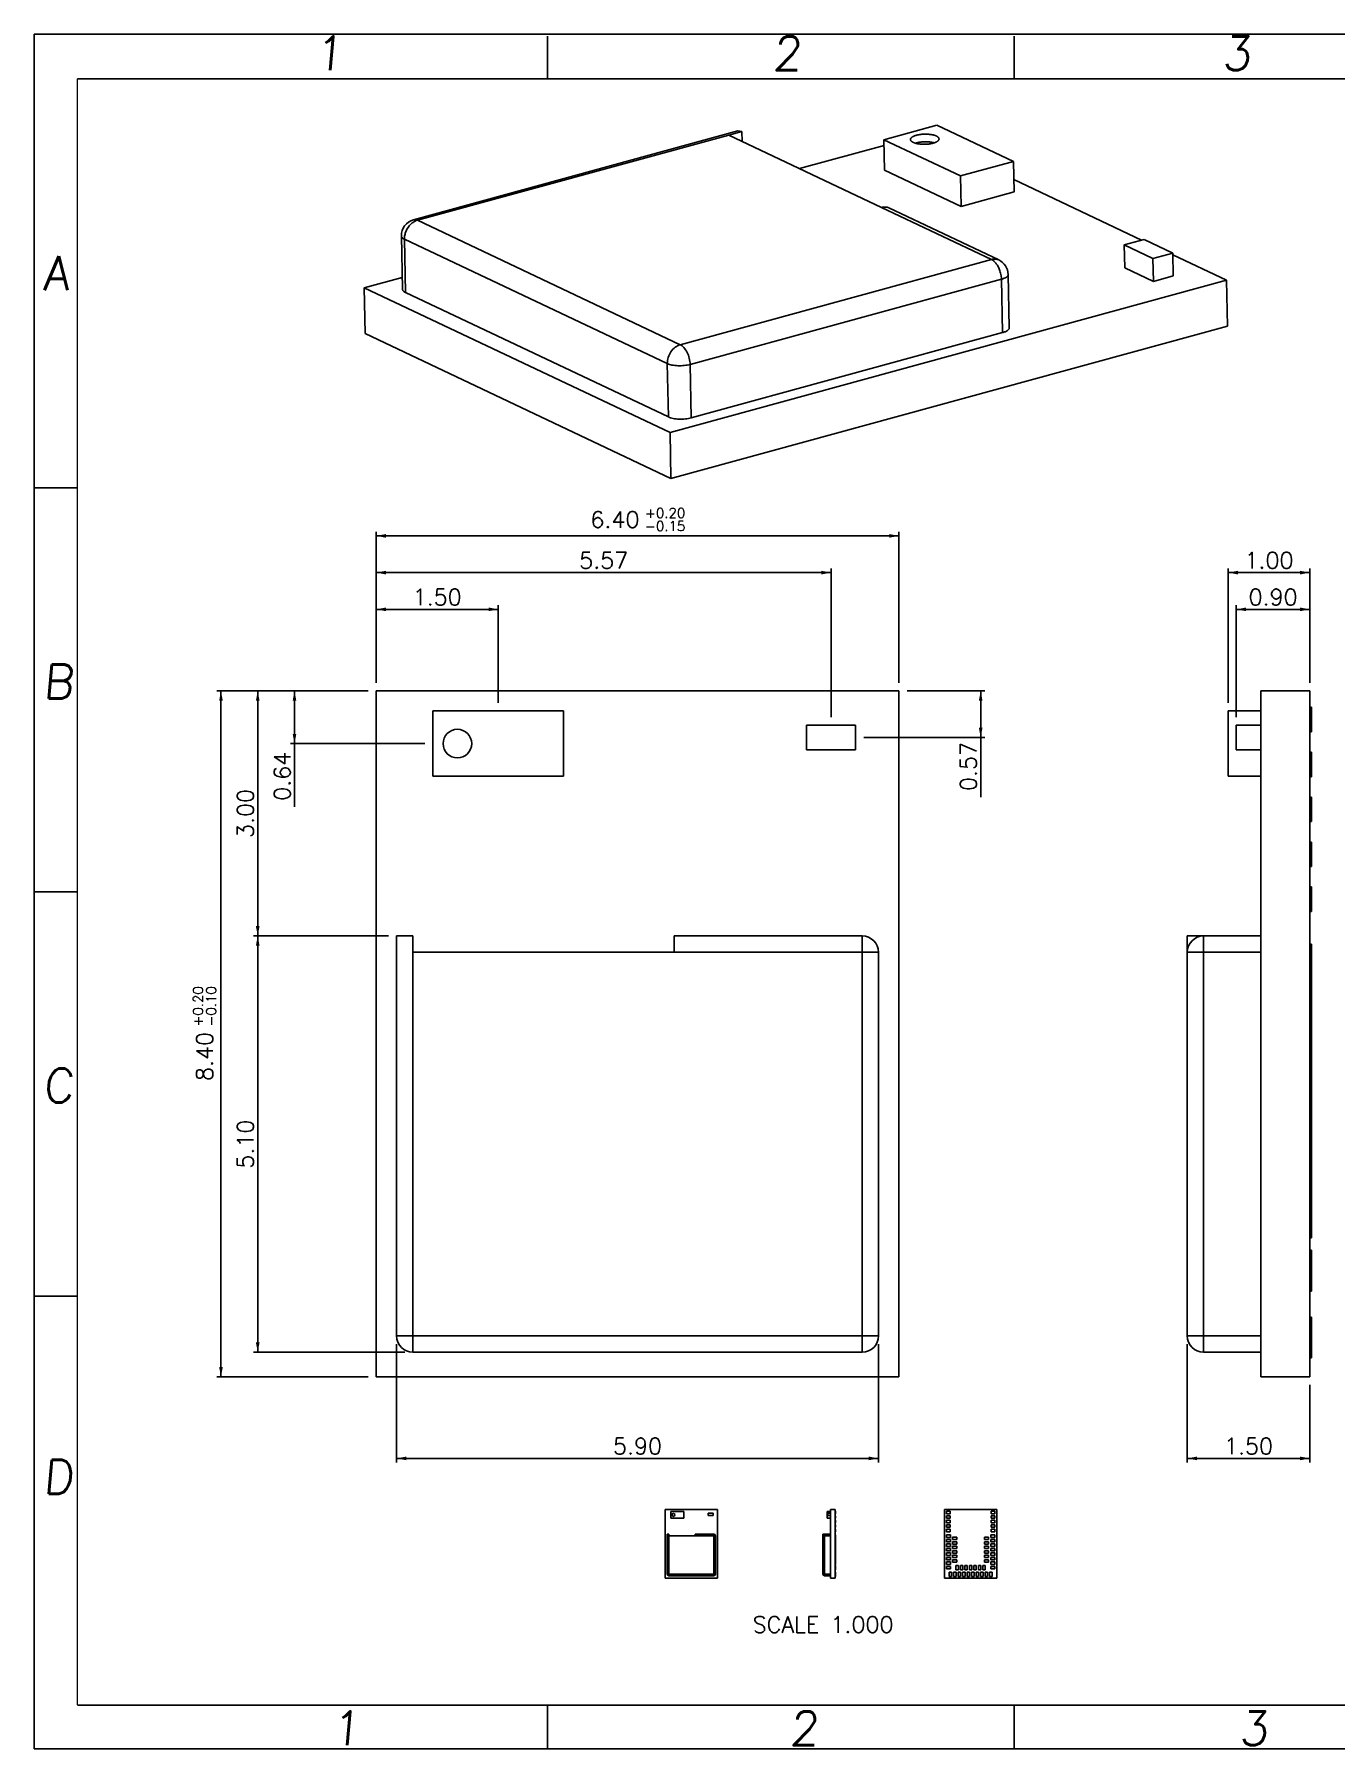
# Model space of a CAD drawing. Header units: millimetres. Extents: x 0 to 297, y 0 to 210.
# Drawn here: x 0 to 159.3, y 0 to 210 of the extents above; entities that cross this region are included whole.
import ezdxf
from ezdxf.enums import TextEntityAlignment as Align

# ---------------------------------------------------------------- set-up
doc = ezdxf.new("R2010")
doc.units = ezdxf.units.MM
doc.header["$LTSCALE"] = 16.335
doc.layers.get('0').update_dxf_attribs({"linetype": 'CONTINUOUS'})
doc.styles.get("Standard").update_dxf_attribs({"font": 'romans.ttf'})
doc.styles.add('TEXTSTYLE_2', font='romans.ttf')
doc.dimstyles.new('DIMSTYLE_1', dxfattribs={"dimtxt": 2, "dimasz": 1.2, "dimexe": 0.5, "dimexo": 1, "dimgap": 0.5, "dimtad": 1, "dimlfac": 0.1, "dimzin": 0, "dimdsep": 46, "dimtxsty": 'Standard', "dimblk": '_FILLED', "dimblk1": '_FILLED', "dimblk2": '_FILLED', "dimcen": 0.09, "dimazin": 0, "dimtp": 0.01, "dimtm": 0.01, "dimtfac": 1, "dimtofl": 0, "dimtmove": 0, "dimatfit": 3, "dimldrblk": '_FILLED', "dimfxl": 0, "dimtolj": 1, "dimtzin": 0, "dimarcsym": 0})
doc.dimstyles.new('DIMSTYLE_2', dxfattribs={"dimtxt": 2, "dimasz": 1.2, "dimexe": 0.5, "dimexo": 1, "dimgap": 0.5, "dimtad": 1, "dimlfac": 0.1, "dimzin": 0, "dimdsep": 46, "dimtxsty": 'Standard', "dimblk": '_FILLED', "dimblk1": '_FILLED', "dimblk2": '_FILLED', "dimcen": 0.09, "dimazin": 0, "dimtol": 1, "dimtp": 0.2, "dimtm": 0.1, "dimtfac": 0.6, "dimtofl": 0, "dimtmove": 0, "dimatfit": 3, "dimldrblk": '_FILLED', "dimfxl": 0, "dimtolj": 1, "dimtzin": 0, "dimarcsym": 0})
doc.dimstyles.new('DIMSTYLE_3', dxfattribs={"dimtxt": 2, "dimasz": 1.2, "dimexe": 0.5, "dimexo": 1, "dimgap": 0.5, "dimtad": 1, "dimlfac": 0.1, "dimzin": 0, "dimdsep": 46, "dimtxsty": 'Standard', "dimblk": '_FILLED', "dimblk1": '_FILLED', "dimblk2": '_FILLED', "dimcen": 0.09, "dimazin": 0, "dimtol": 1, "dimtp": 0.2, "dimtm": 0.15, "dimtfac": 0.6, "dimtofl": 0, "dimtmove": 0, "dimatfit": 3, "dimldrblk": '_FILLED', "dimfxl": 0, "dimtolj": 1, "dimtzin": 0, "dimarcsym": 0})
doc.dimstyles.new('DIMSTYLE_4', dxfattribs={"dimtxt": 2, "dimasz": 1.2, "dimexe": 0.5, "dimexo": 1, "dimgap": 0.5, "dimtad": 1, "dimlfac": 0.1, "dimzin": 0, "dimdsep": 46, "dimtxsty": 'Standard', "dimblk": '_FILLED', "dimblk1": '_FILLED', "dimblk2": '_FILLED', "dimcen": 0.09, "dimazin": 0, "dimtp": 0.15, "dimtm": 0.15, "dimtfac": 1, "dimtofl": 0, "dimtmove": 0, "dimatfit": 3, "dimldrblk": '_FILLED', "dimfxl": 0, "dimtolj": 1, "dimtzin": 0, "dimarcsym": 0})
doc.dimstyles.new('DIMSTYLE_5', dxfattribs={"dimtxt": 2, "dimasz": 1.2, "dimexe": 0.5, "dimexo": 1, "dimgap": 0.5, "dimtad": 1, "dimlfac": 0.1, "dimzin": 0, "dimdsep": 46, "dimtxsty": 'Standard', "dimblk": '_FILLED', "dimblk1": '_FILLED', "dimblk2": '_FILLED', "dimcen": 0.09, "dimazin": 0, "dimtp": 0.2, "dimtm": 0.15, "dimtfac": 1, "dimtofl": 0, "dimtmove": 0, "dimatfit": 3, "dimldrblk": '_FILLED', "dimfxl": 0, "dimtolj": 1, "dimtzin": 0, "dimarcsym": 0})

# ---------------------------------------------------------------- blocks, each defined once
blk = doc.blocks.new('_FILLED')
at = {"color": 0, "linetype": 'ByBlock'}
blk.add_solid([(0, 0), (-1, 0.1875), (-1, -0.1875)], dxfattribs=at)
blk = doc.blocks.new('*D1')
at = {"color": 2, "linetype": 'Continuous'}
for p, q in [((43.35, 99.56), (26.85, 99.56)), ((27.35, 99.56), (27.35, 74.06)), ((27.35, 48.56), (27.35, 74.06)), ((45.35, 48.56), (26.85, 48.56))]:
    blk.add_line(p, q, dxfattribs=at)
at = {"color": 2, "linetype": 'Continuous', "xscale": 1.2, "yscale": 1.2, "zscale": 1.2}
for p, rotation in [((27.35, 99.56), 90), ((27.35, 48.56), 270)]:
    blk.add_blockref('_FILLED', p, dxfattribs=dict(at, rotation=rotation))
at = {"color": 2, "linetype": 'Continuous', "insert": (24.85, 74.06), "char_height": 2, "width": 6.7455, "attachment_point": 2, "rotation": 90, "line_spacing_factor": 0.9}
blk.add_mtext('5.10', dxfattribs=at)
blk = doc.blocks.new('*D2')
at = {"color": 2, "linetype": 'Continuous'}
for p, q in [((44.35, 49.56), (44.35, 35.06)), ((103.35, 49.56), (103.35, 35.06)), ((44.35, 35.56), (73.85, 35.56)), ((103.35, 35.56), (73.85, 35.56))]:
    blk.add_line(p, q, dxfattribs=at)
at = {"color": 2, "linetype": 'Continuous', "xscale": 1.2, "yscale": 1.2, "zscale": 1.2, "rotation": 180}
blk.add_blockref('_FILLED', (44.35, 35.56), dxfattribs=at)
at = {"color": 2, "linetype": 'Continuous', "xscale": 1.2, "yscale": 1.2, "zscale": 1.2}
blk.add_blockref('_FILLED', (103.35, 35.56), dxfattribs=at)
at = {"color": 2, "linetype": 'Continuous', "insert": (73.85, 38.06), "char_height": 2, "width": 6.7455, "attachment_point": 2, "line_spacing_factor": 0.9}
blk.add_mtext('5.90', dxfattribs=at)
blk = doc.blocks.new('*D3')
at = {"color": 2, "linetype": 'Continuous'}
for p, q in [((146.14, 128.11), (146.14, 144.56)), ((146.14, 144.06), (151.14, 144.06)), ((156.14, 144.06), (151.14, 144.06)), ((156.14, 130.56), (156.14, 144.56))]:
    blk.add_line(p, q, dxfattribs=at)
at = {"color": 2, "linetype": 'Continuous', "xscale": 1.2, "yscale": 1.2, "zscale": 1.2, "rotation": 180}
blk.add_blockref('_FILLED', (146.14, 144.06), dxfattribs=at)
at = {"color": 2, "linetype": 'Continuous', "xscale": 1.2, "yscale": 1.2, "zscale": 1.2}
blk.add_blockref('_FILLED', (156.14, 144.06), dxfattribs=at)
at = {"color": 2, "linetype": 'Continuous', "insert": (151.14, 146.56), "char_height": 2, "width": 6.7455, "attachment_point": 2, "line_spacing_factor": 0.9}
blk.add_mtext('1.00', dxfattribs=at)
blk = doc.blocks.new('*D4')
at = {"color": 2, "linetype": 'Continuous'}
for p, q in [((40.85, 129.56), (22.35, 129.56)), ((22.85, 129.56), (22.85, 87.56)), ((22.85, 45.56), (22.85, 87.56)), ((40.85, 45.56), (22.35, 45.56))]:
    blk.add_line(p, q, dxfattribs=at)
at = {"color": 2, "linetype": 'Continuous', "xscale": 1.2, "yscale": 1.2, "zscale": 1.2}
for p, rotation in [((22.85, 129.56), 90), ((22.85, 45.56), 270)]:
    blk.add_blockref('_FILLED', p, dxfattribs=dict(at, rotation=rotation))
at = {"color": 2, "linetype": 'Continuous', "style": 'TEXTSTYLE_2'}
for s, p in [('+0.20', (20.65, 90.93)), ('-0.10', (22.25, 90.93))]:
    blk.add_text(s, height=1.2, rotation=90, dxfattribs=at).set_placement(p, align=Align.CENTER)
at = {"color": 2, "linetype": 'Continuous'}
blk.add_text('8.40', height=2, rotation=90, dxfattribs=at).set_placement((21.85, 84.79), align=Align.CENTER)
blk = doc.blocks.new('*D5')
at = {"color": 2, "linetype": 'Continuous'}
for p, q in [((41.85, 130.56), (41.85, 149.06)), ((41.85, 148.56), (73.85, 148.56)), ((105.85, 148.56), (73.85, 148.56)), ((105.85, 130.56), (105.85, 149.06))]:
    blk.add_line(p, q, dxfattribs=at)
at = {"color": 2, "linetype": 'Continuous', "xscale": 1.2, "yscale": 1.2, "zscale": 1.2, "rotation": 180}
blk.add_blockref('_FILLED', (41.85, 148.56), dxfattribs=at)
at = {"color": 2, "linetype": 'Continuous', "xscale": 1.2, "yscale": 1.2, "zscale": 1.2}
blk.add_blockref('_FILLED', (105.85, 148.56), dxfattribs=at)
at = {"color": 2, "linetype": 'Continuous'}
blk.add_text('6.40', height=2, dxfattribs=at).set_placement((71.08, 149.56), align=Align.CENTER)
at = {"color": 2, "linetype": 'Continuous', "style": 'TEXTSTYLE_2'}
for s, p in [('+0.20', (77.22, 150.76)), ('-0.15', (77.22, 149.16))]:
    blk.add_text(s, height=1.2, dxfattribs=at).set_placement(p, align=Align.CENTER)
blk = doc.blocks.new('*D6')
at = {"color": 2, "linetype": 'Continuous'}
for p, q in [((40.85, 129.56), (26.85, 129.56)), ((27.35, 129.56), (27.35, 114.56)), ((27.35, 99.56), (27.35, 114.56)), ((43.35, 99.56), (26.85, 99.56))]:
    blk.add_line(p, q, dxfattribs=at)
at = {"color": 2, "linetype": 'Continuous', "xscale": 1.2, "yscale": 1.2, "zscale": 1.2}
for p, rotation in [((27.35, 129.56), 90), ((27.35, 99.56), 270)]:
    blk.add_blockref('_FILLED', p, dxfattribs=dict(at, rotation=rotation))
at = {"color": 2, "linetype": 'Continuous', "insert": (24.85, 114.56), "char_height": 2, "width": 6.7455, "attachment_point": 2, "rotation": 90, "line_spacing_factor": 0.9}
blk.add_mtext('3.00', dxfattribs=at)
blk = doc.blocks.new('*D7')
at = {"color": 2, "linetype": 'Continuous'}
for p, q in [((141.14, 49.56), (141.14, 35.06)), ((156.14, 44.56), (156.14, 35.06)), ((141.14, 35.56), (148.64, 35.56)), ((156.14, 35.56), (148.64, 35.56))]:
    blk.add_line(p, q, dxfattribs=at)
at = {"color": 2, "linetype": 'Continuous', "xscale": 1.2, "yscale": 1.2, "zscale": 1.2, "rotation": 180}
blk.add_blockref('_FILLED', (141.14, 35.56), dxfattribs=at)
at = {"color": 2, "linetype": 'Continuous', "xscale": 1.2, "yscale": 1.2, "zscale": 1.2}
blk.add_blockref('_FILLED', (156.14, 35.56), dxfattribs=at)
at = {"color": 2, "linetype": 'Continuous', "insert": (148.64, 38.06), "char_height": 2, "width": 6.7455, "attachment_point": 2, "line_spacing_factor": 0.9}
blk.add_mtext('1.50', dxfattribs=at)
blk = doc.blocks.new('*D8')
at = {"color": 2, "linetype": 'Continuous'}
for p, q in [((41.85, 130.56), (41.85, 140.06)), ((41.85, 139.56), (49.32, 139.56)), ((56.8, 139.56), (49.32, 139.56)), ((56.8, 128.11), (56.8, 140.06))]:
    blk.add_line(p, q, dxfattribs=at)
at = {"color": 2, "linetype": 'Continuous', "xscale": 1.2, "yscale": 1.2, "zscale": 1.2, "rotation": 180}
blk.add_blockref('_FILLED', (41.85, 139.56), dxfattribs=at)
at = {"color": 2, "linetype": 'Continuous', "xscale": 1.2, "yscale": 1.2, "zscale": 1.2}
blk.add_blockref('_FILLED', (56.8, 139.56), dxfattribs=at)
at = {"color": 2, "linetype": 'Continuous', "insert": (49.32, 142.06), "char_height": 2, "width": 6.7455, "attachment_point": 2, "line_spacing_factor": 0.9}
blk.add_mtext('1.50', dxfattribs=at)
blk = doc.blocks.new('*D9')
at = {"color": 2, "linetype": 'Continuous'}
for p, q in [((41.85, 130.56), (41.85, 144.56)), ((41.85, 144.06), (69.7, 144.06)), ((97.55, 144.06), (69.7, 144.06)), ((97.55, 126.36), (97.55, 144.56))]:
    blk.add_line(p, q, dxfattribs=at)
at = {"color": 2, "linetype": 'Continuous', "xscale": 1.2, "yscale": 1.2, "zscale": 1.2, "rotation": 180}
blk.add_blockref('_FILLED', (41.85, 144.06), dxfattribs=at)
at = {"color": 2, "linetype": 'Continuous', "xscale": 1.2, "yscale": 1.2, "zscale": 1.2}
blk.add_blockref('_FILLED', (97.55, 144.06), dxfattribs=at)
at = {"color": 2, "linetype": 'Continuous', "insert": (69.7, 146.56), "char_height": 2, "width": 6.7455, "attachment_point": 2, "line_spacing_factor": 0.9}
blk.add_mtext('5.57', dxfattribs=at)
blk = doc.blocks.new('*D10')
at = {"color": 2, "linetype": 'Continuous'}
for p, q in [((40.85, 129.56), (31.35, 129.56)), ((31.85, 129.56), (31.85, 126.34)), ((31.85, 123.11), (31.85, 126.34)), ((31.85, 126.34), (31.85, 115.37)), ((47.8, 123.11), (31.35, 123.11))]:
    blk.add_line(p, q, dxfattribs=at)
at = {"color": 2, "linetype": 'Continuous', "xscale": 1.2, "yscale": 1.2, "zscale": 1.2}
for p, rotation in [((31.85, 129.56), 90), ((31.85, 123.11), 270)]:
    blk.add_blockref('_FILLED', p, dxfattribs=dict(at, rotation=rotation))
at = {"color": 2, "linetype": 'Continuous', "insert": (29.35, 122.11), "char_height": 2, "width": 6.7455, "attachment_point": 3, "rotation": 90, "line_spacing_factor": 0.9}
blk.add_mtext('0.64', dxfattribs=at)
blk = doc.blocks.new('*D11')
at = {"color": 2, "linetype": 'Continuous'}
for p, q in [((106.85, 129.56), (116.35, 129.56)), ((115.85, 129.56), (115.85, 126.71)), ((115.85, 123.86), (115.85, 126.71)), ((115.85, 126.71), (115.85, 116.56)), ((101.55, 123.86), (116.35, 123.86))]:
    blk.add_line(p, q, dxfattribs=at)
at = {"color": 2, "linetype": 'Continuous', "xscale": 1.2, "yscale": 1.2, "zscale": 1.2}
for p, rotation in [((115.85, 129.56), 90), ((115.85, 123.86), 270)]:
    blk.add_blockref('_FILLED', p, dxfattribs=dict(at, rotation=rotation))
at = {"color": 2, "linetype": 'Continuous', "insert": (113.35, 123.3), "char_height": 2, "width": 6.7455, "attachment_point": 3, "rotation": 90, "line_spacing_factor": 0.9}
blk.add_mtext('0.57', dxfattribs=at)
blk = doc.blocks.new('*D12')
at = {"color": 2, "linetype": 'Continuous'}
for p, q in [((147.14, 126.36), (147.14, 140.06)), ((147.14, 139.56), (151.64, 139.56)), ((156.14, 139.56), (151.64, 139.56)), ((156.14, 130.56), (156.14, 140.06))]:
    blk.add_line(p, q, dxfattribs=at)
at = {"color": 2, "linetype": 'Continuous', "xscale": 1.2, "yscale": 1.2, "zscale": 1.2, "rotation": 180}
blk.add_blockref('_FILLED', (147.14, 139.56), dxfattribs=at)
at = {"color": 2, "linetype": 'Continuous', "xscale": 1.2, "yscale": 1.2, "zscale": 1.2}
blk.add_blockref('_FILLED', (156.14, 139.56), dxfattribs=at)
at = {"color": 2, "linetype": 'Continuous', "insert": (151.64, 142.06), "char_height": 2, "width": 6.7455, "attachment_point": 2, "line_spacing_factor": 0.9}
blk.add_mtext('0.90', dxfattribs=at)

msp = doc.modelspace()

# ---------------------------------------------------------------- linework, layer by layer
at = {"color": 7, "linetype": 'Continuous'}
for p, q in [((0, 0), (0, 210)), ((0, 210), (297, 210)), ((62.827, 204.558), (62.827, 209.751)), ((119.942, 204.558), (119.942, 209.751)), ((86.131, 198.159), (46.403, 187.276)), ((86.621, 198.1), (84.999, 197.656)), ((84.999, 197.656), (103.721, 188.791)), ((86.131, 198.159), (86.621, 198.1)), ((86.621, 198.1), (86.646, 196.876)), ((110.49, 198.867), (104.004, 197.09)), ((119.851, 194.435), (110.49, 198.867)), ((93.687, 193.542), (104.018, 196.373)), ((104.081, 193.351), (104.004, 197.09)), ((104.004, 197.09), (113.364, 192.658)), ((104.081, 193.351), (113.441, 188.918)), ((113.364, 192.658), (119.851, 194.435)), ((119.928, 190.695), (119.851, 194.435)), ((113.441, 188.918), (113.364, 192.658)), ((119.897, 192.193), (135.543, 184.784)), ((113.441, 188.918), (119.928, 190.695)), ((118.072, 182.358), (104.615, 188.729)), ((45.067, 178.762), (44.932, 185.306)), ((135.855, 184.87), (133.423, 184.203)), ((139.366, 183.208), (135.855, 184.87)), ((133.423, 184.203), (136.933, 182.541)), ((133.481, 181.399), (133.423, 184.203)), ((136.933, 182.541), (139.366, 183.208)), ((139.424, 180.403), (139.366, 183.208)), ((139.371, 182.972), (145.928, 179.867)), ((133.481, 181.399), (136.991, 179.737)), ((136.991, 179.737), (136.933, 182.541)), ((40.38, 178.939), (45.037, 180.215)), ((40.496, 173.33), (40.38, 178.939)), ((77.824, 161.21), (40.38, 178.939)), ((145.928, 179.867), (77.824, 161.21)), ((119.215, 180.592), (119.35, 174.048)), ((136.991, 179.737), (139.424, 180.403)), ((146.044, 174.258), (145.928, 179.867)), ((45.445, 178.359), (77.623, 163.123)), ((77.939, 155.601), (40.496, 173.33)), ((146.044, 174.258), (77.939, 155.601)), ((80.415, 163.013), (118.521, 173.453)), ((77.939, 155.601), (77.824, 161.21)), ((5.266, 154.454), (0, 154.454)), ((41.845, 45.561), (41.845, 129.561)), ((41.845, 129.561), (105.845, 129.561)), ((105.845, 129.561), (105.845, 45.561)), ((150.137, 129.561), (150.137, 45.561)), ((156.137, 129.561), (150.137, 129.561)), ((156.137, 129.561), (156.137, 45.561)), ((48.795, 127.114), (48.795, 119.114)), ((64.795, 127.114), (48.795, 127.114)), ((64.795, 119.114), (64.795, 127.114)), ((146.137, 119.114), (146.137, 127.114)), ((150.137, 127.114), (146.137, 127.114)), ((156.137, 127.561), (156.337, 127.561)), ((156.337, 127.561), (156.337, 124.561)), ((94.545, 125.363), (94.545, 122.363)), ((100.545, 125.363), (94.545, 125.363)), ((100.545, 122.363), (100.545, 125.363)), ((147.137, 122.363), (147.137, 125.363)), ((150.137, 125.363), (147.137, 125.363)), ((156.137, 124.561), (156.337, 124.561)), ((94.545, 122.363), (100.545, 122.363)), ((150.137, 122.363), (147.137, 122.363)), ((156.137, 122.061), (156.337, 122.061)), ((156.337, 122.061), (156.337, 119.061)), ((48.795, 119.114), (64.795, 119.114)), ((150.137, 119.114), (146.137, 119.114)), ((156.137, 119.061), (156.337, 119.061)), ((156.137, 116.561), (156.337, 116.561)), ((156.337, 116.561), (156.337, 113.561)), ((156.137, 113.561), (156.337, 113.561)), ((156.137, 111.061), (156.337, 111.061)), ((156.337, 111.061), (156.337, 108.061)), ((156.137, 108.061), (156.337, 108.061)), ((156.137, 105.561), (156.337, 105.561)), ((156.337, 105.561), (156.337, 102.561)), ((5.266, 104.953), (0, 104.953)), ((156.137, 102.561), (156.337, 102.561)), ((44.345, 99.561), (44.345, 50.561)), ((44.345, 99.561), (46.345, 99.561)), ((46.345, 99.561), (46.345, 97.561)), ((78.345, 97.561), (78.345, 99.561)), ((101.345, 99.561), (78.345, 99.561)), ((141.137, 50.561), (141.137, 99.561)), ((141.137, 99.561), (150.137, 99.561)), ((46.345, 97.561), (78.345, 97.561)), ((103.345, 50.561), (103.345, 97.561)), ((156.137, 98.561), (156.337, 98.561)), ((156.337, 98.561), (156.337, 62.561)), ((156.137, 95.561), (156.337, 95.561)), ((156.137, 93.061), (156.337, 93.061)), ((156.137, 90.061), (156.337, 90.061)), ((156.137, 87.561), (156.337, 87.561)), ((156.137, 84.561), (156.337, 84.561)), ((156.137, 82.061), (156.337, 82.061)), ((156.137, 79.061), (156.337, 79.061)), ((156.137, 76.561), (156.337, 76.561)), ((156.137, 73.561), (156.337, 73.561)), ((156.137, 71.061), (156.337, 71.061)), ((156.137, 68.061), (156.337, 68.061)), ((156.137, 65.561), (156.337, 65.561)), ((156.137, 62.561), (156.337, 62.561)), ((156.137, 61.061), (156.337, 61.061)), ((156.337, 61.061), (156.337, 56.061)), ((156.137, 60.061), (156.337, 60.061)), ((156.137, 57.061), (156.337, 57.061)), ((5.266, 55.452), (0, 55.452)), ((156.137, 56.061), (156.337, 56.061)), ((156.137, 52.861), (156.337, 52.861)), ((156.337, 52.861), (156.337, 47.861)), ((46.345, 48.561), (101.345, 48.561)), ((143.137, 48.561), (150.137, 48.561)), ((156.137, 47.861), (156.337, 47.861)), ((105.845, 45.561), (41.845, 45.561)), ((156.137, 45.561), (150.137, 45.561)), ((77.232, 20.881), (77.232, 29.281)), ((77.232, 29.281), (83.632, 29.281)), ((77.927, 29.037), (77.927, 28.237)), ((79.527, 29.037), (77.927, 29.037)), ((77.927, 28.237), (79.527, 28.237)), ((79.527, 28.237), (79.527, 29.037)), ((82.502, 28.862), (82.502, 28.562)), ((83.102, 28.862), (82.502, 28.862)), ((82.502, 28.562), (83.102, 28.562)), ((83.102, 28.562), (83.102, 28.862)), ((83.632, 29.281), (83.632, 20.881)), ((97.046, 28.237), (97.046, 29.037)), ((97.446, 29.037), (97.046, 29.037)), ((97.446, 28.237), (97.046, 28.237)), ((97.146, 28.562), (97.146, 28.862)), ((97.446, 28.862), (97.146, 28.862)), ((97.446, 28.562), (97.146, 28.562)), ((97.446, 29.281), (97.446, 20.881)), ((98.046, 29.281), (97.446, 29.281)), ((98.046, 29.281), (98.046, 20.881)), ((98.046, 29.081), (98.066, 29.081)), ((98.046, 28.781), (98.066, 28.781)), ((98.046, 28.531), (98.066, 28.531)), ((98.046, 28.231), (98.066, 28.231)), ((98.046, 27.981), (98.066, 27.981)), ((98.046, 27.681), (98.066, 27.681)), ((98.046, 27.431), (98.066, 27.431)), ((98.066, 29.081), (98.066, 28.781)), ((98.066, 28.531), (98.066, 28.231)), ((98.066, 27.981), (98.066, 27.681)), ((98.066, 27.431), (98.066, 27.131)), ((111.415, 29.281), (111.415, 20.881)), ((117.815, 29.281), (111.415, 29.281)), ((111.645, 29.081), (111.645, 28.781)), ((112.105, 29.081), (111.645, 29.081)), ((111.645, 28.781), (112.105, 28.781)), ((111.645, 28.531), (111.645, 28.231)), ((112.105, 28.531), (111.645, 28.531)), ((111.645, 28.231), (112.105, 28.231)), ((111.645, 27.981), (111.645, 27.681)), ((112.105, 27.981), (111.645, 27.981)), ((111.645, 27.681), (112.105, 27.681)), ((111.645, 27.431), (111.645, 27.131)), ((112.105, 27.431), (111.645, 27.431)), ((112.105, 28.781), (112.105, 29.081)), ((112.105, 28.231), (112.105, 28.531)), ((112.105, 27.681), (112.105, 27.981)), ((112.105, 27.131), (112.105, 27.431)), ((117.125, 29.081), (117.125, 28.781)), ((117.585, 29.081), (117.125, 29.081)), ((117.125, 28.781), (117.585, 28.781)), ((117.125, 28.531), (117.125, 28.231)), ((117.585, 28.531), (117.125, 28.531)), ((117.125, 28.231), (117.585, 28.231)), ((117.125, 27.981), (117.125, 27.681)), ((117.585, 27.981), (117.125, 27.981)), ((117.125, 27.681), (117.585, 27.681)), ((117.125, 27.431), (117.125, 27.131)), ((117.585, 27.431), (117.125, 27.431)), ((117.585, 28.781), (117.585, 29.081)), ((117.585, 28.231), (117.585, 28.531)), ((117.585, 27.681), (117.585, 27.981)), ((117.585, 27.131), (117.585, 27.431)), ((117.815, 20.881), (117.815, 29.281)), ((77.482, 26.281), (77.482, 21.381)), ((77.482, 26.281), (77.682, 26.281)), ((77.682, 26.281), (77.682, 26.081)), ((77.682, 26.081), (80.882, 26.081)), ((80.882, 26.081), (80.882, 26.281)), ((83.182, 26.281), (80.882, 26.281)), ((83.382, 21.381), (83.382, 26.081)), ((96.546, 21.381), (96.546, 26.281)), ((96.546, 26.281), (97.446, 26.281)), ((98.046, 27.131), (98.066, 27.131)), ((98.046, 26.881), (98.066, 26.881)), ((98.046, 26.581), (98.066, 26.581)), ((98.046, 26.181), (98.066, 26.181)), ((98.046, 25.881), (98.066, 25.881)), ((98.046, 25.631), (98.066, 25.631)), ((98.046, 25.331), (98.066, 25.331)), ((98.066, 26.881), (98.066, 26.581)), ((98.066, 26.181), (98.066, 22.581)), ((111.645, 27.131), (112.105, 27.131)), ((111.645, 26.881), (111.645, 26.581)), ((112.105, 26.881), (111.645, 26.881)), ((111.645, 26.581), (112.105, 26.581)), ((111.645, 26.181), (111.645, 25.881)), ((112.145, 26.181), (111.645, 26.181)), ((111.645, 25.881), (112.145, 25.881)), ((111.645, 25.631), (111.645, 25.331)), ((112.145, 25.631), (111.645, 25.631)), ((111.645, 25.331), (112.145, 25.331)), ((112.105, 26.581), (112.105, 26.881)), ((112.145, 25.881), (112.145, 26.181)), ((112.145, 25.331), (112.145, 25.631)), ((112.415, 25.906), (112.415, 25.606)), ((112.915, 25.906), (112.415, 25.906)), ((112.415, 25.606), (112.915, 25.606)), ((112.415, 25.356), (112.415, 25.056)), ((112.915, 25.356), (112.415, 25.356)), ((112.915, 25.606), (112.915, 25.906)), ((112.915, 25.056), (112.915, 25.356)), ((116.815, 25.906), (116.315, 25.906)), ((116.315, 25.906), (116.315, 25.606)), ((116.315, 25.606), (116.815, 25.606)), ((116.815, 25.356), (116.315, 25.356)), ((116.315, 25.356), (116.315, 25.056)), ((116.815, 25.606), (116.815, 25.906)), ((116.815, 25.056), (116.815, 25.356)), ((117.585, 26.181), (117.085, 26.181)), ((117.085, 26.181), (117.085, 25.881)), ((117.085, 25.881), (117.585, 25.881)), ((117.585, 25.631), (117.085, 25.631)), ((117.085, 25.631), (117.085, 25.331)), ((117.085, 25.331), (117.585, 25.331)), ((117.125, 27.131), (117.585, 27.131)), ((117.585, 26.881), (117.125, 26.881)), ((117.125, 26.881), (117.125, 26.581)), ((117.125, 26.581), (117.585, 26.581)), ((117.585, 26.581), (117.585, 26.881)), ((117.585, 25.881), (117.585, 26.181)), ((117.585, 25.331), (117.585, 25.631)), ((98.046, 25.081), (98.066, 25.081)), ((98.046, 24.781), (98.066, 24.781)), ((98.046, 24.531), (98.066, 24.531)), ((98.046, 24.231), (98.066, 24.231)), ((98.046, 23.981), (98.066, 23.981)), ((98.046, 23.681), (98.066, 23.681)), ((98.046, 23.431), (98.066, 23.431)), ((98.046, 23.131), (98.066, 23.131)), ((111.645, 25.081), (111.645, 24.781)), ((112.145, 25.081), (111.645, 25.081)), ((111.645, 24.781), (112.145, 24.781)), ((111.645, 24.531), (111.645, 24.231)), ((112.145, 24.531), (111.645, 24.531)), ((111.645, 24.231), (112.145, 24.231)), ((111.645, 23.981), (111.645, 23.681)), ((112.145, 23.981), (111.645, 23.981)), ((111.645, 23.681), (112.145, 23.681)), ((111.645, 23.431), (111.645, 23.131)), ((112.145, 23.431), (111.645, 23.431)), ((111.645, 23.131), (112.145, 23.131)), ((112.145, 24.781), (112.145, 25.081)), ((112.145, 24.231), (112.145, 24.531)), ((112.145, 23.681), (112.145, 23.981)), ((112.145, 23.131), (112.145, 23.431)), ((112.415, 25.056), (112.915, 25.056)), ((112.415, 24.806), (112.415, 24.506)), ((112.915, 24.806), (112.415, 24.806)), ((112.415, 24.506), (112.915, 24.506)), ((112.415, 24.256), (112.415, 23.956)), ((112.915, 24.256), (112.415, 24.256)), ((112.415, 23.956), (112.915, 23.956)), ((112.415, 23.706), (112.415, 23.406)), ((112.915, 23.706), (112.415, 23.706)), ((112.415, 23.406), (112.915, 23.406)), ((112.415, 23.156), (112.415, 22.856)), ((112.915, 23.156), (112.415, 23.156)), ((112.915, 24.506), (112.915, 24.806)), ((112.915, 23.956), (112.915, 24.256)), ((112.915, 23.406), (112.915, 23.706)), ((112.915, 22.856), (112.915, 23.156)), ((116.315, 25.056), (116.815, 25.056)), ((116.815, 24.806), (116.315, 24.806)), ((116.315, 24.806), (116.315, 24.506)), ((116.315, 24.506), (116.815, 24.506)), ((116.815, 24.256), (116.315, 24.256)), ((116.315, 24.256), (116.315, 23.956)), ((116.315, 23.956), (116.815, 23.956)), ((116.815, 23.706), (116.315, 23.706)), ((116.315, 23.706), (116.315, 23.406)), ((116.315, 23.406), (116.815, 23.406)), ((116.815, 23.156), (116.315, 23.156)), ((116.315, 23.156), (116.315, 22.856)), ((116.815, 24.506), (116.815, 24.806)), ((116.815, 23.956), (116.815, 24.256)), ((116.815, 23.406), (116.815, 23.706)), ((116.815, 22.856), (116.815, 23.156)), ((117.585, 25.081), (117.085, 25.081)), ((117.085, 25.081), (117.085, 24.781)), ((117.085, 24.781), (117.585, 24.781)), ((117.585, 24.531), (117.085, 24.531)), ((117.085, 24.531), (117.085, 24.231)), ((117.085, 24.231), (117.585, 24.231)), ((117.585, 23.981), (117.085, 23.981)), ((117.085, 23.981), (117.085, 23.681)), ((117.085, 23.681), (117.585, 23.681)), ((117.585, 23.431), (117.085, 23.431)), ((117.085, 23.431), (117.085, 23.131)), ((117.085, 23.131), (117.585, 23.131)), ((117.585, 24.781), (117.585, 25.081)), ((117.585, 24.231), (117.585, 24.531)), ((117.585, 23.681), (117.585, 23.981)), ((117.585, 23.131), (117.585, 23.431)), ((77.682, 21.181), (83.182, 21.181)), ((96.746, 21.181), (97.446, 21.181)), ((98.046, 22.881), (98.066, 22.881)), ((98.046, 22.581), (98.066, 22.581)), ((98.046, 22.431), (98.066, 22.431)), ((98.046, 22.331), (98.066, 22.331)), ((98.046, 22.031), (98.066, 22.031)), ((98.046, 21.931), (98.066, 21.931)), ((98.046, 21.611), (98.066, 21.611)), ((98.046, 21.111), (98.066, 21.111)), ((98.066, 22.431), (98.066, 21.931)), ((98.066, 21.611), (98.066, 21.111)), ((111.645, 22.881), (111.645, 22.581)), ((112.145, 22.881), (111.645, 22.881)), ((111.645, 22.581), (112.145, 22.581)), ((111.645, 22.331), (111.645, 22.031)), ((112.145, 22.331), (111.645, 22.331)), ((111.645, 22.031), (112.145, 22.031)), ((112.29, 21.611), (111.99, 21.611)), ((111.99, 21.611), (111.99, 21.111)), ((111.99, 21.111), (112.29, 21.111)), ((112.145, 22.581), (112.145, 22.881)), ((112.145, 22.031), (112.145, 22.331)), ((112.29, 21.111), (112.29, 21.611)), ((112.415, 22.856), (112.915, 22.856)), ((112.84, 21.611), (112.54, 21.611)), ((112.54, 21.611), (112.54, 21.111)), ((112.54, 21.111), (112.84, 21.111)), ((113.115, 22.431), (112.815, 22.431)), ((112.815, 22.431), (112.815, 21.931)), ((112.815, 21.931), (113.115, 21.931)), ((112.84, 21.111), (112.84, 21.611)), ((113.39, 21.611), (113.09, 21.611)), ((113.09, 21.611), (113.09, 21.111)), ((113.09, 21.111), (113.39, 21.111)), ((113.115, 21.931), (113.115, 22.431)), ((113.665, 22.431), (113.365, 22.431)), ((113.365, 22.431), (113.365, 21.931)), ((113.365, 21.931), (113.665, 21.931)), ((113.39, 21.111), (113.39, 21.611)), ((113.94, 21.611), (113.64, 21.611)), ((113.64, 21.611), (113.64, 21.111)), ((113.64, 21.111), (113.94, 21.111)), ((113.665, 21.931), (113.665, 22.431)), ((114.215, 22.431), (113.915, 22.431)), ((113.915, 22.431), (113.915, 21.931)), ((113.915, 21.931), (114.215, 21.931)), ((113.94, 21.111), (113.94, 21.611)), ((114.49, 21.611), (114.19, 21.611)), ((114.19, 21.611), (114.19, 21.111)), ((114.19, 21.111), (114.49, 21.111)), ((114.215, 21.931), (114.215, 22.431)), ((114.765, 22.431), (114.465, 22.431)), ((114.465, 22.431), (114.465, 21.931)), ((114.465, 21.931), (114.765, 21.931)), ((114.49, 21.111), (114.49, 21.611)), ((115.04, 21.611), (114.74, 21.611)), ((114.74, 21.611), (114.74, 21.111)), ((114.74, 21.111), (115.04, 21.111)), ((114.765, 21.931), (114.765, 22.431)), ((115.315, 22.431), (115.015, 22.431)), ((115.015, 22.431), (115.015, 21.931)), ((115.015, 21.931), (115.315, 21.931)), ((115.04, 21.111), (115.04, 21.611)), ((115.59, 21.611), (115.29, 21.611)), ((115.29, 21.611), (115.29, 21.111)), ((115.29, 21.111), (115.59, 21.111)), ((115.315, 21.931), (115.315, 22.431)), ((115.865, 22.431), (115.565, 22.431)), ((115.565, 22.431), (115.565, 21.931)), ((115.565, 21.931), (115.865, 21.931)), ((115.59, 21.111), (115.59, 21.611)), ((116.14, 21.611), (115.84, 21.611)), ((115.84, 21.611), (115.84, 21.111)), ((115.84, 21.111), (116.14, 21.111)), ((115.865, 21.931), (115.865, 22.431)), ((116.415, 22.431), (116.115, 22.431)), ((116.115, 22.431), (116.115, 21.931)), ((116.115, 21.931), (116.415, 21.931)), ((116.14, 21.111), (116.14, 21.611)), ((116.315, 22.856), (116.815, 22.856)), ((116.69, 21.611), (116.39, 21.611)), ((116.39, 21.611), (116.39, 21.111)), ((116.39, 21.111), (116.69, 21.111)), ((116.415, 21.931), (116.415, 22.431)), ((116.69, 21.111), (116.69, 21.611)), ((117.24, 21.611), (116.94, 21.611)), ((116.94, 21.611), (116.94, 21.111)), ((116.94, 21.111), (117.24, 21.111)), ((117.585, 22.881), (117.085, 22.881)), ((117.085, 22.881), (117.085, 22.581)), ((117.085, 22.581), (117.585, 22.581)), ((117.585, 22.331), (117.085, 22.331)), ((117.085, 22.331), (117.085, 22.031)), ((117.085, 22.031), (117.585, 22.031)), ((117.24, 21.111), (117.24, 21.611)), ((117.585, 22.581), (117.585, 22.881)), ((117.585, 22.031), (117.585, 22.331)), ((83.632, 20.881), (77.232, 20.881)), ((98.046, 20.881), (97.446, 20.881)), ((111.415, 20.881), (117.815, 20.881)), ((62.827, 5.192), (62.827, 0)), ((119.942, 5.192), (119.942, 0)), ((0, 0), (297, 0))]:
    msp.add_line(p, q, dxfattribs=at)
at = {"color": 9, "linetype": 'Continuous'}
for p, q in [((84.999, 197.656), (46.893, 187.217)), ((46.893, 187.217), (46.408, 187.277)), ((46.893, 187.217), (79.071, 171.981)), ((117.177, 182.42), (103.721, 188.791)), ((45.445, 178.359), (45.31, 184.903)), ((45.31, 184.903), (77.488, 169.667)), ((79.071, 171.981), (117.177, 182.42)), ((80.28, 169.557), (118.386, 179.996)), ((118.386, 179.996), (118.521, 173.453)), ((119.215, 180.587), (119.215, 180.592)), ((77.488, 169.667), (77.623, 163.123)), ((80.28, 169.557), (80.415, 163.013)), ((101.345, 48.561), (101.345, 99.561)), ((143.137, 48.561), (143.137, 99.561)), ((46.345, 48.561), (46.345, 97.561)), ((78.345, 97.561), (103.345, 97.561)), ((141.137, 97.561), (150.137, 97.561)), ((44.345, 50.561), (103.345, 50.561)), ((141.137, 50.561), (150.137, 50.561)), ((77.682, 21.181), (77.682, 26.081)), ((80.882, 26.081), (83.382, 26.081)), ((83.182, 21.181), (83.182, 26.281)), ((96.546, 26.081), (97.446, 26.081)), ((96.746, 21.181), (96.746, 26.281)), ((77.482, 21.381), (83.382, 21.381)), ((96.546, 21.381), (97.446, 21.381))]:
    msp.add_line(p, q, dxfattribs=at)
at = {"color": 7, "linetype": 'Continuous', "const_width": 0.2}
for points in [[(5.266, 5.348), (5.266, 204.558)], [(5.266, 204.558), (291.734, 204.558)], [(291.734, 5.348), (5.266, 5.348)]]:
    msp.add_lwpolyline(points, dxfattribs=at)
at = {"color": 7, "linetype": 'Continuous'}
for centre, radius in [((51.795, 123.114), 1.75), ((78.227, 28.637), 0.175)]:
    msp.add_circle(centre, radius, dxfattribs=at)
for centre, radius, start, end in [((108.715, 194.072), 2.722, 105.30046, 108.19233), ((46.932, 185.347), 2, 105.19747, 181.18081), ((117.216, 180.55), 2, 1.05216, 64.66349), ((101.345, 97.561), 2, 0, 90), ((143.137, 97.561), 2, 90, 180), ((46.345, 50.561), 2, 180, 270), ((101.345, 50.561), 2, 270, 360), ((143.137, 50.561), 2, 180, 270), ((83.182, 26.081), 0.2, 0, 90), ((96.746, 26.081), 0.2, 90, 180), ((77.682, 21.381), 0.2, 180, 270), ((83.182, 21.381), 0.2, 270, 360), ((96.746, 21.381), 0.2, 180, 270)]:
    msp.add_arc(centre, radius, start, end, dxfattribs=at)
at = {"color": 9, "linetype": 'Continuous'}
msp.add_arc((114.676, 179.86), 3.715, 8.71338, 18.24589, dxfattribs=at)
at = {"color": 7, "linetype": 'Continuous'}
for points, knots in [([(107.978, 197.632), (107.924, 197.617), (107.82, 197.586), (107.697, 197.539), (107.608, 197.498), (107.547, 197.467), (107.492, 197.434), (107.442, 197.401), (107.397, 197.367), (107.359, 197.332), (107.325, 197.296), (107.298, 197.26), (107.277, 197.223), (107.262, 197.186), (107.253, 197.149), (107.252, 197.124), (107.252, 197.111)], [0, 0, 0, 0, 0.1783914, 0.3422458, 0.4182143, 0.4900491, 0.5576786, 0.6210832, 0.6802957, 0.7354114, 0.7866325, 0.8342725, 0.8787656, 0.9207025, 0.9608251, 1, 1, 1, 1]), ([(110.751, 197.183), (110.751, 197.198), (110.748, 197.226), (110.734, 197.269), (110.712, 197.311), (110.683, 197.351), (110.645, 197.391), (110.6, 197.43), (110.548, 197.467), (110.488, 197.502), (110.422, 197.536), (110.348, 197.568), (110.269, 197.599), (110.184, 197.627), (110.093, 197.653), (109.963, 197.685), (109.789, 197.718), (109.57, 197.746), (109.34, 197.764), (109.104, 197.771), (108.866, 197.765), (108.631, 197.749), (108.402, 197.722), (108.218, 197.689), (108.078, 197.658), (108.011, 197.641), (107.978, 197.632)], [0, 0, 0, 0, 0.0142419, 0.0289339, 0.0444811, 0.0612103, 0.0793647, 0.099115, 0.1205626, 0.1437615, 0.1687264, 0.1954346, 0.2238432, 0.2538849, 0.285473, 0.3185108, 0.3884587, 0.4627173, 0.5401343, 0.6194707, 0.6994396, 0.7787354, 0.8560608, 0.9302125, 0.9657323, 1, 1, 1, 1]), ([(107.252, 197.111), (107.252, 197.097), (107.256, 197.068), (107.269, 197.026), (107.291, 196.984), (107.321, 196.943), (107.358, 196.903), (107.403, 196.865), (107.456, 196.828), (107.515, 196.792), (107.582, 196.758), (107.655, 196.726), (107.734, 196.696), (107.82, 196.668), (107.91, 196.642), (108.041, 196.61), (108.215, 196.577), (108.434, 196.548), (108.663, 196.53), (108.899, 196.524), (109.137, 196.529), (109.373, 196.546), (109.601, 196.573), (109.785, 196.605), (109.925, 196.636), (109.993, 196.654), (110.026, 196.663)], [0, 0, 0, 0, 0.0142419, 0.0289339, 0.0444811, 0.0612103, 0.0793647, 0.099115, 0.1205626, 0.1437615, 0.1687264, 0.1954346, 0.2238432, 0.2538849, 0.285473, 0.3185108, 0.3884587, 0.4627173, 0.5401343, 0.6194707, 0.6994396, 0.7787354, 0.8560608, 0.9302125, 0.9657323, 1, 1, 1, 1]), ([(110.155, 196.705), (110.117, 196.716), (110.039, 196.736), (109.917, 196.762), (109.79, 196.785), (109.657, 196.803), (109.52, 196.817), (109.331, 196.831), (109.09, 196.837), (108.802, 196.827), (108.565, 196.805), (108.38, 196.779), (108.247, 196.756), (108.12, 196.729), (108.037, 196.708), (107.997, 196.697)], [0, 0, 0, 0, 0.0542811, 0.111323, 0.1708294, 0.2324663, 0.295885, 0.3607131, 0.493034, 0.6262752, 0.7572124, 0.8208485, 0.8827773, 0.9426267, 1, 1, 1, 1]), ([(110.026, 196.663), (110.08, 196.677), (110.183, 196.709), (110.307, 196.756), (110.396, 196.797), (110.456, 196.828), (110.512, 196.86), (110.562, 196.894), (110.606, 196.928), (110.645, 196.963), (110.678, 196.998), (110.705, 197.035), (110.726, 197.071), (110.741, 197.109), (110.75, 197.146), (110.752, 197.171), (110.751, 197.183)], [0, 0, 0, 0, 0.1783914, 0.3422458, 0.4182143, 0.4900491, 0.5576786, 0.6210832, 0.6802957, 0.7354114, 0.7866325, 0.8342725, 0.8787656, 0.9207025, 0.9608251, 1, 1, 1, 1]), ([(103.721, 188.791), (103.871, 188.832), (104.179, 188.867), (104.481, 188.793), (104.616, 188.729)], [0, 0, 0, 0, 0.5116339, 1, 1, 1, 1]), ([(45.445, 178.359), (45.39, 178.385), (45.302, 178.433), (45.195, 178.516), (45.124, 178.594), (45.079, 178.676), (45.068, 178.734), (45.067, 178.762)], [0, 0, 0, 0, 0.3162069, 0.5208533, 0.6994004, 0.8562543, 1, 1, 1, 1]), ([(119.351, 174.048), (119.351, 174.019), (119.342, 173.959), (119.298, 173.873), (119.228, 173.791), (119.089, 173.678), (118.851, 173.556), (118.639, 173.485), (118.521, 173.453)], [0, 0, 0, 0, 0.0791172, 0.1654098, 0.2642816, 0.3790919, 0.65927, 1, 1, 1, 1]), ([(80.415, 163.013), (80.183, 162.95), (79.687, 162.867), (78.94, 162.844), (78.327, 162.908), (77.895, 163.014), (77.707, 163.084), (77.623, 163.123)], [0, 0, 0, 0, 0.2539852, 0.5292531, 0.788807, 0.9023974, 1, 1, 1, 1])]:
    msp.add_open_spline(points, degree=3, knots=knots, dxfattribs=at)
at = {"color": 9, "linetype": 'Continuous'}
for points, knots in [([(46.075, 186.732), (46.111, 186.767), (46.256, 186.897), (46.419, 187.009), (46.547, 187.077)], [0, 0, 0, 0, 0.2567943, 1, 1, 1, 1]), ([(46.547, 187.077), (46.576, 187.092), (46.687, 187.148), (46.804, 187.192), (46.893, 187.217)], [0, 0, 0, 0, 0.2568733, 1, 1, 1, 1]), ([(44.932, 185.306), (44.933, 185.268), (44.961, 185.164), (45.096, 185.018), (45.231, 184.94), (45.31, 184.903)], [0, 0, 0, 0, 0.1940631, 0.5435408, 1, 1, 1, 1]), ([(45.31, 184.903), (45.307, 185.068), (45.34, 185.406), (45.537, 186.055), (45.831, 186.496), (46.075, 186.732)], [0, 0, 0, 0, 0.2440073, 0.497872, 1, 1, 1, 1]), ([(118.072, 182.358), (117.938, 182.421), (117.635, 182.496), (117.327, 182.461), (117.177, 182.42)], [0, 0, 0, 0, 0.4883661, 1, 1, 1, 1]), ([(117.177, 182.42), (117.287, 182.368), (117.504, 182.212), (117.784, 181.894), (118.026, 181.489), (118.151, 181.184), (118.204, 181.023)], [0, 0, 0, 0, 0.2049177, 0.4448949, 0.7132504, 1, 1, 1, 1]), ([(118.348, 180.423), (118.354, 180.386), (118.373, 180.245), (118.384, 180.103), (118.386, 179.996)], [0, 0, 0, 0, 0.2557285, 1, 1, 1, 1]), ([(118.386, 179.996), (118.503, 180.029), (118.715, 180.099), (118.951, 180.22), (119.09, 180.332), (119.179, 180.434), (119.216, 180.528), (119.216, 180.587)], [0, 0, 0, 0, 0.340614, 0.6213141, 0.7366047, 0.8359455, 1, 1, 1, 1]), ([(79.071, 171.981), (78.849, 171.92), (78.411, 171.687), (77.899, 171.134), (77.564, 170.436), (77.483, 169.919), (77.488, 169.667)], [0, 0, 0, 0, 0.231558, 0.4846278, 0.7464744, 1, 1, 1, 1]), ([(80.28, 169.557), (80.275, 169.812), (80.2, 170.324), (79.946, 171.031), (79.622, 171.539), (79.315, 171.836), (79.152, 171.943), (79.071, 171.981)], [0, 0, 0, 0, 0.2712442, 0.5462952, 0.7956213, 0.9043408, 1, 1, 1, 1]), ([(77.488, 169.667), (77.572, 169.628), (77.76, 169.558), (78.193, 169.452), (78.806, 169.388), (79.552, 169.411), (80.048, 169.494), (80.28, 169.557)], [0, 0, 0, 0, 0.097624, 0.2112711, 0.4709632, 0.7461644, 1, 1, 1, 1])]:
    msp.add_open_spline(points, degree=3, knots=knots, dxfattribs=at)

# ---------------------------------------------------------------- texts
at = {"color": 7, "linetype": 'Continuous', "char_height": 4.15, "attachment_point": 1, "line_spacing_factor": 0.9}
for s, insert, width in [('\\Q5.0;1', (34.269, 209.747), 5.97957), ('\\Q5.0;2', (90.346, 209.747), 5.97957), ('\\Q5.0;3', (145.385, 209.747), 5.97957), ('\\Q5.0;A', (1.053, 182.827), 5.39946), ('\\Q5.0;B', (1.053, 132.8), 7.45215), ('\\Q5.0;C', (1.053, 83.299), 7.45215), ('\\Q5.0;D', (1.053, 35.378), 6.29194), ('\\Q5.0;1', (36.346, 4.572), 5.97957), ('\\Q5.0;2', (92.423, 4.572), 5.97957), ('\\Q5.0;3', (147.462, 4.572), 5.97957)]:
    msp.add_mtext(s, dxfattribs=dict(at, insert=insert, width=width))
at = {"color": 3, "linetype": 'Continuous', "insert": (96.56, 16.211), "char_height": 2, "width": 20.1147, "attachment_point": 2, "line_spacing_factor": 0.9}
msp.add_mtext('SCALE 1.000', dxfattribs=at)

# ---------------------------------------------------------------- dimensions: what is measured, and where the dimension line sits
at = {"color": 2, "linetype": 'Continuous'}
for base, p1, p2, dimstyle, picture, middle in [((105.845, 148.561), (41.845, 129.561), (105.845, 129.561), 'DIMSTYLE_3', '*D5', (73.845, 148.561)), ((97.545, 144.061), (41.845, 129.561), (97.545, 125.363), 'DIMSTYLE_5', '*D9', (69.707, 144.061)), ((56.795352047, 139.561217173), (41.845352047, 129.561217173), (56.795352047, 127.114217173), 'DIMSTYLE_5', '*D8', (49.471586746, 139.561217173)), ((103.345, 35.561), (44.345, 50.561), (103.345, 50.561), 'DIMSTYLE_1', '*D2', (73.85, 35.561))]:
    dim = msp.add_linear_dim(base=base, p1=p1, p2=p2, dimstyle=dimstyle, dxfattribs=at)
    dim.commit()
    dim.dimension.update_dxf_attribs({"geometry": picture, "text_midpoint": middle, "dimtype": 160})
for base, p1, p2, angle, dimstyle, picture, middle in [((146.137, 144.061), (156.137, 129.561), (146.137, 127.114), 180, 'DIMSTYLE_1', '*D3', (151.288, 144.061)), ((147.137, 139.561), (156.137, 129.561), (147.137, 125.363), 180, 'DIMSTYLE_5', '*D12', (151.641, 139.561)), ((22.845, 129.561), (41.845, 45.561), (41.845, 129.561), 90, 'DIMSTYLE_2', '*D4', (22.845, 87.561)), ((27.345, 99.561), (41.845, 129.561), (44.345, 99.561), 270, 'DIMSTYLE_4', '*D6', (27.345, 114.565)), ((31.845, 123.114), (41.845, 129.561), (48.795, 123.114), 270, 'DIMSTYLE_5', '*D10', (31.845, 118.781)), ((115.845, 123.863), (105.845, 129.561), (100.545, 123.863), 270, 'DIMSTYLE_5', '*D11', (115.845, 119.941)), ((27.345, 48.561), (44.345, 99.561), (46.345, 48.561), 270, 'DIMSTYLE_1', '*D1', (27.345, 74.065)), ((141.137, 35.561), (156.137, 45.561), (141.137, 50.561), 180, 'DIMSTYLE_5', '*D7', (148.788, 35.561))]:
    dim = msp.add_linear_dim(base=base, p1=p1, p2=p2, angle=angle, dimstyle=dimstyle, dxfattribs=at)
    dim.commit()
    dim.dimension.update_dxf_attribs({"geometry": picture, "text_midpoint": middle, "dimtype": 160})

doc.saveas('drawing.dxf')
